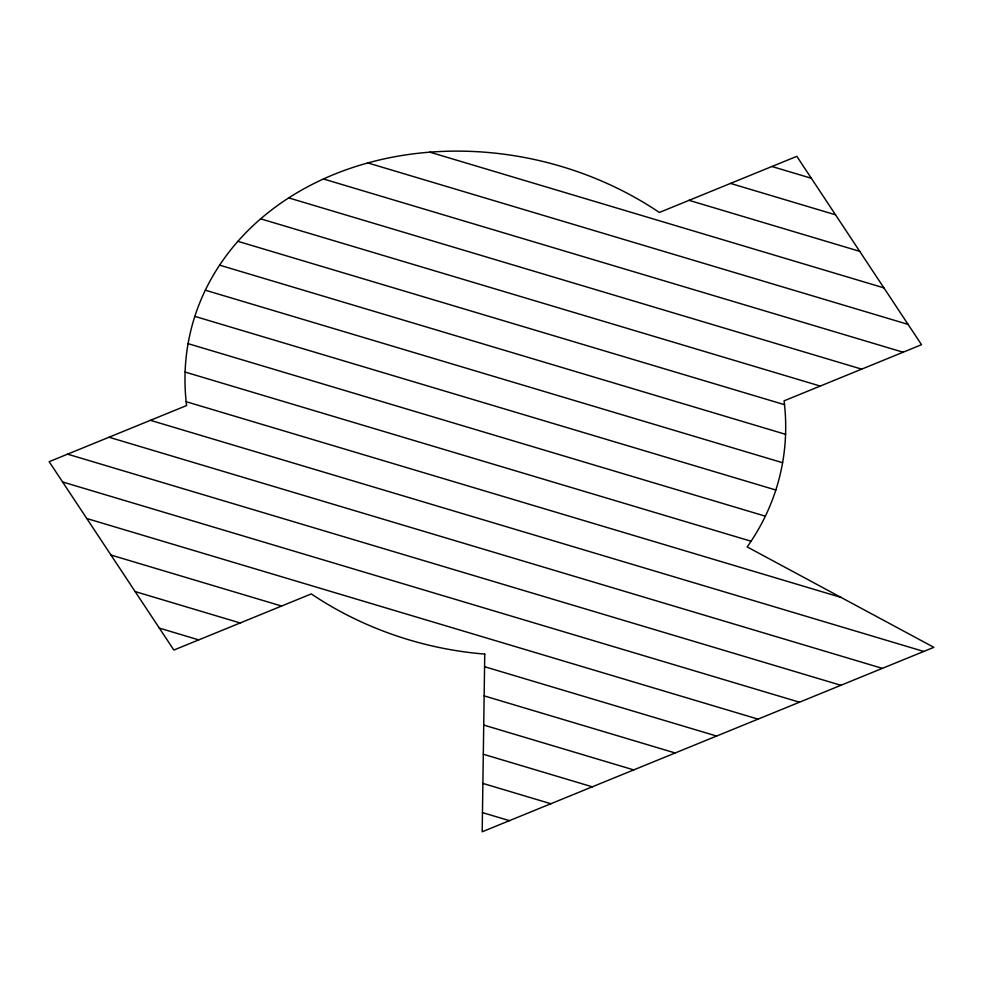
<?xml version="1.0" encoding="UTF-8"?>
<svg xmlns="http://www.w3.org/2000/svg" width="983" height="983" viewBox="0 0 983 983"><rect width="100%" height="100%" fill="white"/><g stroke="black" fill="none" stroke-linecap="round" stroke-linejoin="round"><path stroke-width="1.47" d="M771.938 166.496L811.356 178.279M730.504 183.416L835.538 214.81M689.071 200.335L859.72 251.341M429.854 152.168L883.914 287.872M367.826 162.932L908.095 324.402M323.456 178.98L903.107 352.221M288.719 197.902L861.673 369.141M260.667 218.828L820.24 386.061M237.898 241.327L784.52 404.689M219.602 265.152L785.564 434.314M205.324 290.194L782.591 462.723M194.843 316.366L775.833 490.013M188.072 343.645L765.352 516.186M185.099 372.066L751.073 541.228M186.156 401.691L841.079 597.431M150.436 420.319L923.762 651.446M109.015 437.238L882.329 668.366M67.581 454.158L840.895 685.286M62.58 481.965L799.462 702.206M86.762 518.508L758.028 719.126M110.956 555.039L281.605 606.044M484.57 666.707L716.607 736.046M135.138 591.569L240.171 622.964M484.152 695.878L675.174 752.978M159.32 628.1L198.738 639.884M483.722 725.061L633.74 769.898M483.304 754.244L592.307 786.818M482.886 783.414L550.873 803.738M482.456 812.597L509.44 820.658M484.754 654.088L482.186 831.79L933.85 647.33L747.166 546.917A303.342 248.478 14.1 0 0 784.078 400.831L921.526 344.701L796.82 156.334L659.372 212.463A303.342 248.478 14.1 0 0 333.913 174.458A303.342 248.478 14.1 0 0 186.598 405.549L49.15 461.678L173.856 650.046L311.304 593.916A303.342 248.478 14.1 0 0 484.754 654.088"/></g></svg>
